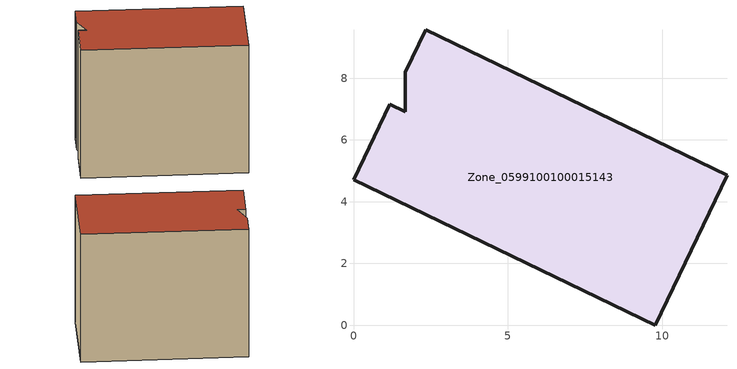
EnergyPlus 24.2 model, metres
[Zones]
Zone_0599100100015143
 floor ground (C_G): 0,4.71 1.18,7.15 1.68,6.91 1.68,8.19 2.34,9.56 12.1,4.85 9.77,0 z0
 wall outside (C_F): 12.1,4.85 2.34,9.56 1.68,8.19 1.68,6.91 1.18,7.15 0,4.71 9.77,0 12.1,4.85 z0:9.33
 roof outside (C_R): 1.18,7.15 0,4.71 9.77,0 12.1,4.85 2.34,9.56 1.68,8.19 1.68,6.91 z9.33
[BUILDING]
Pand.0599100100015143: North Axis=0; Terrain=City; Loads Convergence Tolerance Value=0.04; Temperature Convergence Tolerance Value=0.4; Solar Distribution=FullExterior; Maximum Number of Warmup Days=25; Minimum Number of Warmup Days=1
[Site:Location]
Rotterdam.The.Hague.AP_ZH_NLD Design_Conditions: Latitude=51.96; Longitude=4.45; Time Zone=1; Elevation=-4.5
[SITE:GROUNDTEMPERATURE:BUILDINGSURFACE]
18, 18, 18, 18, 18, 18, 18, 18, 18, 18, 18, 18
[MATERIAL] Thermal Absorptance=0.9; Solar Absorptance=0.7; Visible Absorptance=0.7
Name | Roughness | Thickness | Conductivity | Density | Specific Heat
G.TI.2015-2018 | MediumSmooth | 0.15 | 0.0428571 | 540 | 1210
F.TI.2015-2018 | Rough | 0.3 | 0.0666667 | 1920 | 840
R.TI.2015-2018 | MediumRough | 0.2 | 0.0333333 | 1500 | 1000
[CONSTRUCTION]
C_G: G.TI.2015-2018
C_F: F.TI.2015-2018
C_R: R.TI.2015-2018
[ZONE]
Zone_0599100100015143: Type=1; Multiplier=1; Ceiling Height=Autocalculate; Volume=Autocalculate; Floor Area=autocalculate; Part of Total Floor Area=Yes
[ZONEINFILTRATION:DESIGNFLOWRATE]
Infil_Zone_0599100100015143: Zone or ZoneList or Space or SpaceList=Zone_0599100100015143; Schedule=AlwaysOn; Design Flow Rate Calculation Method=Flow/Area; Flow Rate per Floor Area=0.0015; Constant Term Coefficient=1; Temperature Term Coefficient=0; Velocity Term Coefficient=0; Velocity Squared Term Coefficient=0
[HVACTEMPLATE:ZONE:IDEALLOADSAIRSYSTEM]
Zone_0599100100015143: Maximum Heating Supply Air Temperature=50; Minimum Cooling Supply Air Temperature=13; Maximum Heating Supply Air Humidity Ratio=0.0156; Minimum Cooling Supply Air Humidity Ratio=0.0077; Heating Limit=NoLimit; Cooling Limit=NoLimit; Dehumidification Control Type=ConstantSensibleHeatRatio; Cooling Sensible Heat Ratio=0.7; Dehumidification Setpoint=60; Humidification Control Type=None; Humidification Setpoint=30; Outdoor Air Method=None; Outdoor Air Flow Rate per Person=0.00944; Outdoor Air Flow Rate per Zone Floor Area=0; Outdoor Air Flow Rate per Zone=0; Demand Controlled Ventilation Type=None; Outdoor Air Economizer Type=NoEconomizer; Heat Recovery Type=None; Sensible Heat Recovery Effectiveness=0.7; Latent Heat Recovery Effectiveness=0.65
[ZONECONTROL:THERMOSTAT]
ThermostatControl_Zone_0599100100015143: Zone or ZoneList=Zone_0599100100015143; Control Type Schedule=DualSetpointControlType; Control 1=Thermostat_Zone_0599100100015143; Temperature Difference Between Cutout And Setpoint=0
[THERMOSTATSETPOINT:DUALSETPOINT]
Thermostat_Zone_0599100100015143: Heating Setpoint Temperature Schedule=HeatingSetpoint_Zone_0599100100015143; Cooling Setpoint Temperature Schedule=CoolingSetpoint_Zone_0599100100015143
[SCHEDULE:COMPACT]
HeatingSetpoint_Zone_0599100100015143: Through: 12/31, For: AllDays, Until: 24:00, 21
CoolingSetpoint_Zone_0599100100015143: Through: 12/31, For: AllDays, Until: 24:00, 24
DualSetpointControlType: Through: 12/31, For: AllDays, Until: 24:00, 4
AlwaysOn: Through: 12/31, For: AllDays, Until: 24:00, 1
